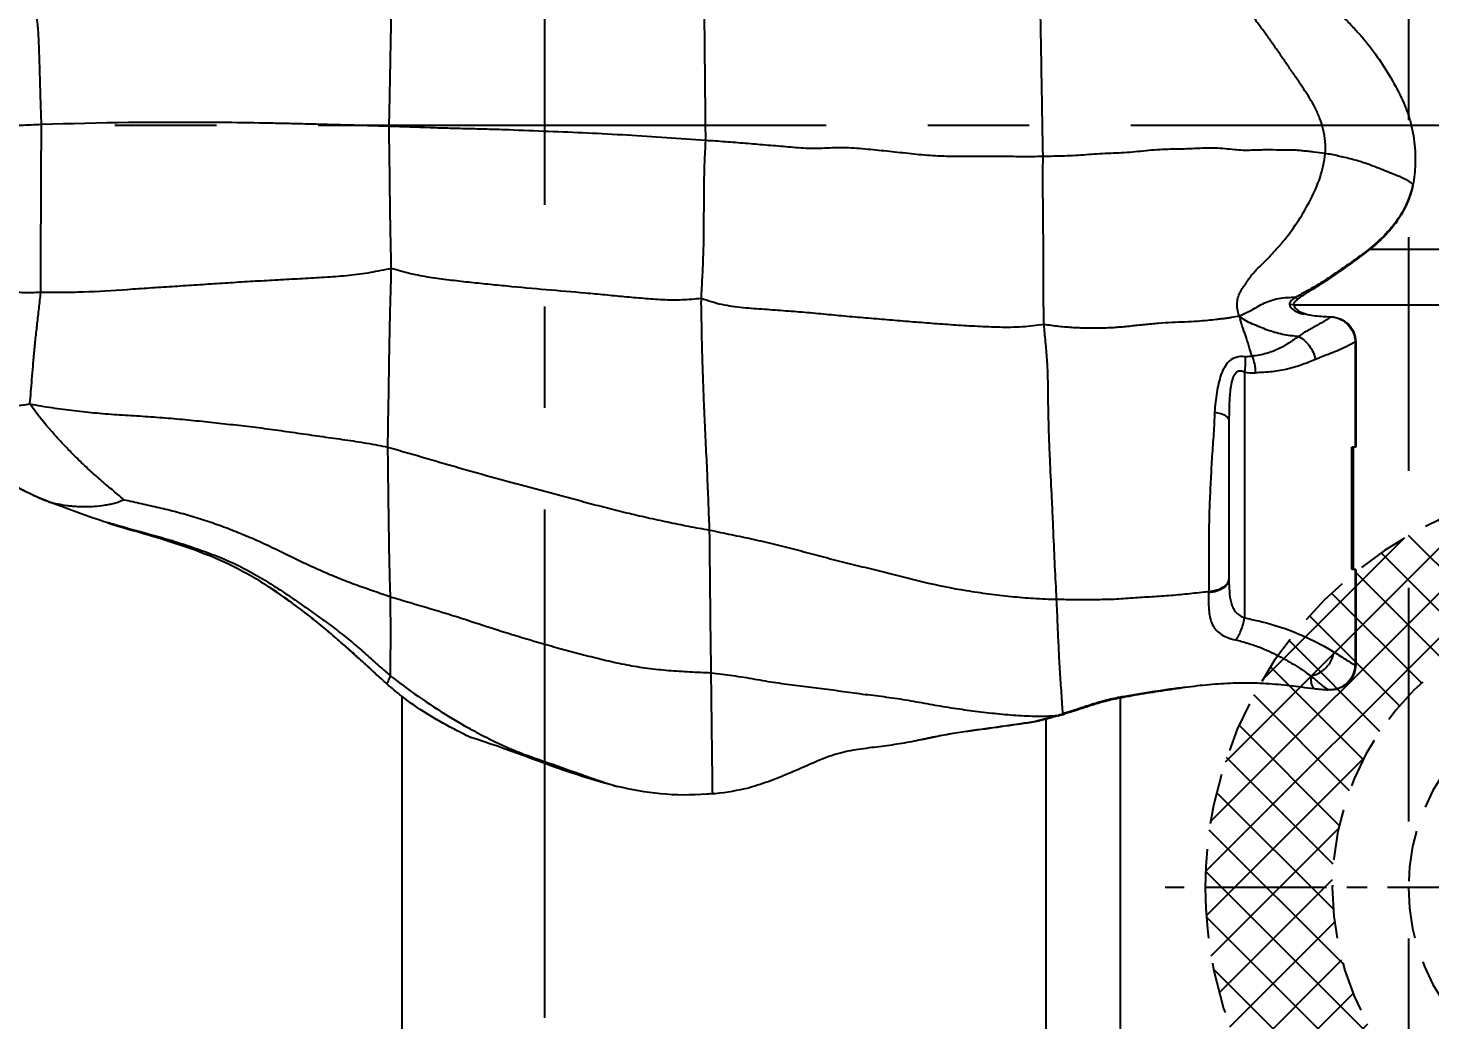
# Model space of a CAD drawing. Header units: millimetres. Extents: x 23075 to 24509, y -21593 to -20579.
# Drawn here: x 24275.9 to 24303.5, y -20974.49 to -20954.97 of the extents above; entities that cross this region are included whole.
import ezdxf

# ---------------------------------------------------------------- set-up
doc = ezdxf.new("R2010")
doc.units = ezdxf.units.MM
doc.header["$LTSCALE"] = 8
for name, pattern in [('CENTER', [2, 1.25, -0.25, 0.25, -0.25]), ('CENTER2', [1.125, 0.75, -0.125, 0.125, -0.125]), ('HIDDEN', [0.375, 0.25, -0.125]), ('HIDDEN2', [0.1875, 0.125, -0.0625])]:
    doc.linetypes.add(name, pattern=pattern)
doc.layers.get('DEFPOINTS').update_dxf_attribs({"color": 6})
for name, color, linetype in [('Cav-cor', 30, 'Continuous'), ('CL', 1, 'Continuous'), ('WT', 4, 'Continuous')]:
    doc.layers.add(name, color=color, linetype=linetype)
doc.layers.add('dim', color=3, linetype='Continuous', lineweight=15)
doc.styles.get("Standard").update_dxf_attribs({"font": 'txt.shx', "width": 0.8, "bigfont": 'chineset.shx'})
doc.dimstyles.new('ISO-25', dxfattribs={"dimtxt": 5, "dimasz": 4, "dimexe": 0.3, "dimexo": 0.3, "dimtad": 0, "dimzin": 1, "dimdsep": 46, "dimtxsty": 'Standard', "dimcen": 0, "dimclrd": 3, "dimclre": 3, "dimclrt": 3, "dimazin": 0, "dimtfac": 1, "dimtofl": 0, "dimtmove": 0, "dimatfit": 0, "dimfxl": 0, "dimarcsym": 0})

# ---------------------------------------------------------------- blocks, each defined once
blk = doc.blocks.new('*D27606')
at = {"layer": 'DEFPOINTS', "color": 0}
for p in [(24332.076, -20963.885), (24132.076, -20982.885), (24132.076, -21079.036)]:
    blk.add_point(p, dxfattribs=at)
at = {"layer": 'dim', "color": 3, "lineweight": -2}
for p, q in [((24332.076, -20964.185), (24332.076, -21079.336)), ((24132.076, -20983.185), (24132.076, -21079.336)), ((24136.076, -21079.036), (24222.784, -21079.036)), ((24328.076, -21079.036), (24241.368, -21079.036))]:
    blk.add_line(p, q, dxfattribs=at)
at = {"layer": 'dim', "color": 3}
for points in [[(24136.076, -21078.37), (24136.076, -21079.703), (24132.076, -21079.036)], [(24328.076, -21079.703), (24328.076, -21078.37), (24332.076, -21079.036)]]:
    blk.add_solid(points, dxfattribs=at)
at = {"layer": 'dim', "color": 3, "insert": (24232.076, -21079.036), "char_height": 5, "attachment_point": 5}
blk.add_mtext('200.00', dxfattribs=at)
blk = doc.blocks.new('20150513.114820')
at = {"layer": 'WT', "linetype": 'Continuous'}
h = blk.add_hatch(dxfattribs=at)
h.set_pattern_fill('ANSI37', color=125, scale=5, angle=270, style=0)
h.set_pattern_definition([(315, (23425.0146, -23957.4168), (0.441941738, 0.441941738), []), (45, (23425.0146, -23957.4168), (-0.441941738, 0.441941738), [])])
h.paths.add_polyline_path([(8, 0), (5.5, 0, 1), (-5.5, 0), (-8, 0, -1)])
h.paths.add_polyline_path([(-8, 0), (-5.5, 0, 0.414214), (0, -5.5, 0.414214), (5.5, 0), (8, 0, -0.414214), (0, -8, -0.414214)])
at = {"layer": 'WT', "color": 125, "linetype": 'CENTER2', "ltscale": 0.4}
for p, q in [((0, 8.788), (0, -8.788)), ((8.788, 0), (-8.788, 0))]:
    blk.add_line(p, q, dxfattribs=at)
at = {"layer": 'WT', "color": 125, "linetype": 'HIDDEN2'}
for radius in [8, 5.5, 4]:
    blk.add_circle((0, 0), radius, dxfattribs=at)

msp = doc.modelspace()

# ---------------------------------------------------------------- linework, layer by layer
at = {"layer": 'Cav-cor', "color": 241}
for p, q in [((24309.971, -20959.327), (24302.311, -20959.327)), ((24300.735, -20960.41), (24300.814, -20960.405)), ((24310.928, -20960.423), (24300.818, -20960.423)), ((24301.549, -20960.655), (24301.549, -20960.652)), ((24302.027, -20961.149), (24302.027, -20963.217)), ((24302.038, -20961.149), (24302.038, -20963.217)), ((24299.848, -20961.741), (24299.848, -20966.58)), ((24299.543, -20962.696), (24299.543, -20965.828)), ((24302.038, -20963.217), (24301.963, -20963.217)), ((24301.963, -20965.629), (24301.963, -20963.217)), ((24301.994, -20965.629), (24301.994, -20963.217)), ((24276.326, -20964.301), (24276.326, -20964.301)), ((24302.038, -20965.629), (24301.963, -20965.629)), ((24302.027, -20965.629), (24302.027, -20967.501)), ((24302.038, -20965.629), (24302.038, -20967.5)), ((24283.262, -20968.122), (24283.262, -20980.046)), ((24301.214, -20967.97), (24301.214, -20967.972)), ((24301.499, -20967.994), (24301.499, -20967.997)), ((24297.405, -20979.737), (24297.405, -20968.154)), ((24295.967, -20968.565), (24295.938, -20968.573)), ((24295.938, -20968.573), (24295.938, -20978.812))]:
    msp.add_line(p, q, dxfattribs=at)
for centre, radius, start, end in [((24300.025, -20960.667), 1.088, 260.619, 271.9435), ((24299.418, -20965.812), 0.125, 353.4879, 359.9816), ((24303.288, -20966.276), 4.151, 177.0012, 177.2735), ((24290.173, -20958.703), 11.496, 233.7375, 240.8543), ((24298.219, -20972.445), 4.382, 100.0158, 100.7376), ((24302.083, -20959.653), 8.363, 264.0324, 265.9941), ((24298.393, -20973.305), 5.245, 100.5542, 100.8525), ((24298.41, -20973.4), 5.341, 100.2599, 100.5526), ((24295.967, -20968.358), 0.207, 261.7393, 270.0539), ((24311.173, -21021.404), 54.983, 105.8178, 106.0549), ((24289.294, -20944.959), 24.52, 286.2504, 286.5449), ((24287.138, -20936.415), 33.339, 285.746, 285.9644), ((24289.897, -20959.214), 10.916, 240.8123, 241.4697), ((24289.342, -20962.262), 7.852, 255.8815, 256.413), ((24288.837, -20964.466), 5.599, 275.5659, 276.0913), ((24288.827, -20964.384), 5.681, 276.1046, 282.9547)]:
    msp.add_arc(centre, radius, start, end, dxfattribs=at)
for points, knots in [([(24283.012, -20956.906), (24283.014, -20956.793), (24283.019, -20956.566), (24283.026, -20956.226), (24283.032, -20955.886), (24283.041, -20955.434), (24283.052, -20954.871), (24283.059, -20954.422), (24283.064, -20954.198)], [0, 0, 0, 0, 0.125469, 0.251049, 0.376801, 0.502558, 0.75172, 1, 1, 1, 1]), ([(24289.242, -20957.185), (24289.243, -20957.119), (24289.242, -20956.99), (24289.238, -20956.797), (24289.237, -20956.607), (24289.235, -20956.355), (24289.232, -20956.04), (24289.228, -20955.661), (24289.224, -20955.277), (24289.22, -20954.761), (24289.216, -20954.373), (24289.213, -20954.114)], [0, 0, 0, 0, 0.063907, 0.126537, 0.188401, 0.249965, 0.372814, 0.495823, 0.620388, 0.747216, 1, 1, 1, 1]), ([(24295.883, -20957.5), (24295.883, -20957.426), (24295.88, -20957.28), (24295.874, -20956.991), (24295.868, -20956.639), (24295.861, -20956.229), (24295.854, -20955.834), (24295.849, -20955.51), (24295.844, -20955.247), (24295.84, -20955.04), (24295.838, -20954.862), (24295.833, -20954.715), (24295.829, -20954.604), (24295.83, -20954.492), (24295.844, -20954.346), (24295.867, -20954.238), (24295.884, -20954.167)], [0, 0, 0, 0, 0.066139, 0.1317, 0.259832, 0.382493, 0.499937, 0.614926, 0.674097, 0.735814, 0.801029, 0.834423, 0.86794, 0.901348, 0.934574, 1, 1, 1, 1]), ([(24301.439, -20957.439), (24301.447, -20957.36), (24301.445, -20957.201), (24301.406, -20956.969), (24301.337, -20956.747), (24301.211, -20956.472), (24301.051, -20956.219), (24300.884, -20955.975), (24300.759, -20955.794), (24300.636, -20955.611), (24300.531, -20955.461), (24300.446, -20955.341), (24300.364, -20955.221), (24300.282, -20955.1), (24300.191, -20954.984), (24300.124, -20954.898), (24300.062, -20954.808), (24300.008, -20954.713), (24299.96, -20954.611), (24299.912, -20954.505), (24299.87, -20954.396), (24299.852, -20954.321), (24299.849, -20954.285)], [0, 0, 0, 0, 0.066046, 0.131755, 0.196215, 0.259528, 0.383671, 0.445068, 0.506318, 0.567515, 0.628817, 0.659374, 0.689726, 0.750471, 0.781324, 0.812111, 0.842279, 0.872153, 0.90309, 0.93615, 0.969524, 1, 1, 1, 1]), ([(24301.335, -20954.15), (24301.337, -20954.192), (24301.352, -20954.275), (24301.41, -20954.386), (24301.492, -20954.481), (24301.585, -20954.566), (24301.679, -20954.648), (24301.802, -20954.761), (24301.948, -20954.91), (24302.118, -20955.093), (24302.332, -20955.347), (24302.573, -20955.684), (24302.825, -20956.11), (24303.006, -20956.48), (24303.112, -20956.79), (24303.185, -20957.106), (24303.207, -20957.348), (24303.21, -20957.509)], [0, 0, 0, 0, 0.031406, 0.062887, 0.094496, 0.126151, 0.157821, 0.189465, 0.25269, 0.315833, 0.378878, 0.504602, 0.629845, 0.75442, 0.816347, 0.877976, 1, 1, 1, 1]), ([(24276.167, -20956.871), (24276.166, -20956.818), (24276.162, -20956.715), (24276.155, -20956.507), (24276.147, -20956.248), (24276.139, -20955.938), (24276.129, -20955.628), (24276.119, -20955.32), (24276.107, -20955.014), (24276.081, -20954.762), (24276.033, -20954.567), (24276.002, -20954.473), (24275.985, -20954.426)], [0, 0, 0, 0, 0.063653, 0.12657, 0.253122, 0.379602, 0.505824, 0.631179, 0.755635, 0.878709, 0.939542, 1, 1, 1, 1]), ([(24276.167, -20956.871), (24276.03, -20956.875), (24275.76, -20956.887), (24275.36, -20956.904), (24275.033, -20956.919), (24274.778, -20956.933), (24274.592, -20956.945), (24274.408, -20956.957), (24274.159, -20956.969), (24273.902, -20956.974), (24273.636, -20957), (24273.426, -20957.026), (24273.212, -20957.048), (24273.068, -20957.056), (24272.997, -20957.06)], [0, 0, 0, 0, 0.128972, 0.255469, 0.37829, 0.438255, 0.496724, 0.554223, 0.611906, 0.73231, 0.797011, 0.864242, 0.932232, 1, 1, 1, 1]), ([(24276.152, -20960.176), (24276.152, -20959.914), (24276.155, -20959.379), (24276.158, -20958.704), (24276.16, -20958.151), (24276.162, -20957.727), (24276.164, -20957.372), (24276.166, -20957.086), (24276.167, -20956.942), (24276.167, -20956.871)], [0, 0, 0, 0, 0.237852, 0.485433, 0.612294, 0.740413, 0.86977, 0.935074, 1, 1, 1, 1]), ([(24283.012, -20956.906), (24282.871, -20956.901), (24282.587, -20956.892), (24282.161, -20956.88), (24281.735, -20956.869), (24281.308, -20956.857), (24280.881, -20956.848), (24280.309, -20956.836), (24278.737, -20956.816), (24277.308, -20956.833), (24276.167, -20956.871)], [0, 0, 0, 0, 0.062086, 0.124372, 0.186733, 0.249015, 0.311325, 0.373883, 0.499642, 1, 1, 1, 1]), ([(24283.053, -20959.701), (24283.053, -20959.588), (24283.047, -20959.362), (24283.04, -20959.079), (24283.037, -20958.853), (24283.033, -20958.683), (24283.03, -20958.511), (24283.028, -20958.279), (24283.023, -20957.984), (24283.021, -20957.627), (24283.015, -20957.267), (24283.011, -20957.026), (24283.012, -20956.906)], [0, 0, 0, 0, 0.121478, 0.242503, 0.303231, 0.364052, 0.425363, 0.487475, 0.613316, 0.741667, 0.870821, 1, 1, 1, 1]), ([(24289.242, -20957.185), (24288.726, -20957.151), (24287.951, -20957.092), (24286.918, -20957.037), (24286.144, -20957.007), (24285.501, -20956.98), (24284.987, -20956.963), (24284.601, -20956.954), (24284.212, -20956.945), (24283.682, -20956.929), (24283.282, -20956.915), (24283.012, -20956.906)], [0, 0, 0, 0, 0.24863, 0.373833, 0.497558, 0.621512, 0.683285, 0.744955, 0.807126, 0.870402, 1, 1, 1, 1]), ([(24289.157, -20960.292), (24289.159, -20960.223), (24289.167, -20960.086), (24289.179, -20959.884), (24289.187, -20959.684), (24289.196, -20959.489), (24289.202, -20959.298), (24289.206, -20959.051), (24289.208, -20958.749), (24289.21, -20958.384), (24289.213, -20958.005), (24289.22, -20957.674), (24289.233, -20957.397), (24289.24, -20957.256), (24289.242, -20957.185)], [0, 0, 0, 0, 0.066491, 0.131868, 0.19589, 0.259061, 0.320579, 0.380733, 0.497197, 0.612082, 0.732594, 0.863433, 0.931657, 1, 1, 1, 1]), ([(24295.883, -20957.5), (24295.742, -20957.502), (24295.46, -20957.503), (24295.109, -20957.499), (24294.829, -20957.496), (24294.548, -20957.497), (24294.266, -20957.5), (24293.982, -20957.496), (24293.768, -20957.488), (24293.553, -20957.473), (24293.268, -20957.445), (24292.912, -20957.404), (24292.556, -20957.37), (24292.272, -20957.343), (24292.058, -20957.327), (24291.845, -20957.324), (24291.634, -20957.333), (24291.426, -20957.342), (24291.221, -20957.339), (24291.019, -20957.326), (24290.753, -20957.302), (24290.42, -20957.275), (24290.024, -20957.241), (24289.631, -20957.209), (24289.371, -20957.191), (24289.242, -20957.185)], [0, 0, 0, 0, 0.063684, 0.126928, 0.158419, 0.189968, 0.253518, 0.285599, 0.317824, 0.350116, 0.382433, 0.447041, 0.511539, 0.543769, 0.575912, 0.607934, 0.639788, 0.671203, 0.701919, 0.732128, 0.762184, 0.822488, 0.882501, 0.941614, 1, 1, 1, 1]), ([(24301.439, -20957.439), (24301.365, -20957.428), (24301.253, -20957.415), (24301.107, -20957.399), (24300.999, -20957.387), (24300.89, -20957.377), (24300.738, -20957.371), (24300.536, -20957.373), (24300.322, -20957.367), (24300.137, -20957.371), (24299.984, -20957.377), (24299.82, -20957.379), (24299.646, -20957.366), (24299.463, -20957.346), (24299.203, -20957.325), (24298.934, -20957.341), (24298.659, -20957.353), (24298.447, -20957.355), (24298.233, -20957.36), (24298.018, -20957.375), (24297.804, -20957.398), (24297.59, -20957.418), (24297.374, -20957.43), (24297.16, -20957.438), (24296.945, -20957.449), (24296.732, -20957.466), (24296.519, -20957.482), (24296.307, -20957.49), (24296.095, -20957.494), (24295.954, -20957.497), (24295.883, -20957.5)], [0, 0, 0, 0, 0.040512, 0.060235, 0.079602, 0.099039, 0.119011, 0.161471, 0.208219, 0.233922, 0.2615, 0.290916, 0.322216, 0.355316, 0.389861, 0.462568, 0.500273, 0.538485, 0.576986, 0.615607, 0.654308, 0.693025, 0.731719, 0.770375, 0.808945, 0.8474, 0.8857, 0.923826, 0.961882, 1, 1, 1, 1]), ([(24295.904, -20960.804), (24295.9, -20960.732), (24295.897, -20960.592), (24295.894, -20960.386), (24295.892, -20960.189), (24295.893, -20959.936), (24295.894, -20959.625), (24295.892, -20959.243), (24295.887, -20958.911), (24295.884, -20958.628), (24295.883, -20958.327), (24295.878, -20958.026), (24295.881, -20957.725), (24295.883, -20957.575), (24295.883, -20957.5)], [0, 0, 0, 0, 0.065189, 0.127348, 0.186801, 0.244185, 0.356893, 0.469134, 0.590868, 0.658172, 0.726561, 0.863625, 0.931641, 1, 1, 1, 1]), ([(24299.75, -20960.643), (24299.732, -20960.611), (24299.71, -20960.532), (24299.7, -20960.408), (24299.714, -20960.282), (24299.759, -20960.17), (24299.82, -20960.073), (24299.885, -20959.978), (24299.952, -20959.882), (24300.046, -20959.762), (24300.154, -20959.656), (24300.261, -20959.551), (24300.365, -20959.443), (24300.493, -20959.303), (24300.694, -20959.072), (24300.921, -20958.758), (24301.154, -20958.35), (24301.353, -20957.916), (24301.422, -20957.6), (24301.439, -20957.439)], [0, 0, 0, 0, 0.029528, 0.064779, 0.09909, 0.13, 0.160151, 0.191009, 0.222372, 0.253387, 0.313288, 0.343148, 0.37335, 0.434076, 0.494834, 0.618321, 0.743649, 0.870788, 1, 1, 1, 1]), ([(24303.162, -20958.049), (24303.149, -20958.033), (24303.112, -20958.002), (24303.045, -20957.961), (24302.963, -20957.92), (24302.841, -20957.867), (24302.672, -20957.803), (24302.456, -20957.717), (24302.262, -20957.642), (24302.094, -20957.587), (24301.961, -20957.551), (24301.828, -20957.519), (24301.654, -20957.478), (24301.525, -20957.452), (24301.439, -20957.439)], [0, 0, 0, 0, 0.03357, 0.077612, 0.12831, 0.181661, 0.295594, 0.422285, 0.56055, 0.633911, 0.709601, 0.785155, 0.857886, 1, 1, 1, 1]), ([(24303.21, -20957.509), (24303.21, -20957.555), (24303.209, -20957.739), (24303.191, -20957.924), (24303.163, -20958.059)], [0, 0, 0, 0, 0.251859, 1, 1, 1, 1]), ([(24303.162, -20958.049), (24303.13, -20958.202), (24303.026, -20958.503), (24302.761, -20958.899), (24302.418, -20959.234), (24302.163, -20959.429), (24302.032, -20959.522)], [0, 0, 0, 0, 0.247266, 0.494647, 0.745466, 1, 1, 1, 1]), ([(24303.163, -20958.059), (24303.15, -20958.123), (24303.118, -20958.249), (24303.049, -20958.431), (24302.96, -20958.604), (24302.856, -20958.769), (24302.737, -20958.924), (24302.56, -20959.117), (24302.411, -20959.247), (24302.308, -20959.329)], [0, 0, 0, 0, 0.124624, 0.248872, 0.373116, 0.497458, 0.622225, 0.747594, 1, 1, 1, 1]), ([(24302.032, -20959.522), (24301.938, -20959.588), (24301.748, -20959.719), (24301.461, -20959.916), (24301.214, -20960.071), (24301.009, -20960.181), (24300.908, -20960.238), (24300.86, -20960.269)], [0, 0, 0, 0, 0.247377, 0.498151, 0.750591, 0.876069, 1, 1, 1, 1]), ([(24302.032, -20959.54), (24301.986, -20959.574), (24301.893, -20959.64), (24301.706, -20959.773), (24301.516, -20959.904), (24301.322, -20960.031), (24301.174, -20960.122), (24301.024, -20960.212), (24300.928, -20960.278), (24300.883, -20960.316)], [0, 0, 0, 0, 0.123121, 0.247031, 0.496664, 0.622164, 0.747967, 0.873958, 1, 1, 1, 1]), ([(24302.311, -20959.327), (24302.288, -20959.345), (24302.196, -20959.418), (24302.103, -20959.488), (24302.032, -20959.54)], [0, 0, 0, 0, 0.247612, 1, 1, 1, 1]), ([(24302.032, -20959.522), (24302.032, -20959.524), (24302.032, -20959.53), (24302.032, -20959.536), (24302.032, -20959.54)], [0, 0, 0, 0, 0.266411, 1, 1, 1, 1]), ([(24283.053, -20959.701), (24282.917, -20959.731), (24282.641, -20959.787), (24282.221, -20959.844), (24281.794, -20959.878), (24281.363, -20959.9), (24280.929, -20959.924), (24280.492, -20959.948), (24280.054, -20959.974), (24279.615, -20960.002), (24279.175, -20960.032), (24278.735, -20960.061), (24278.295, -20960.089), (24277.714, -20960.129), (24277.138, -20960.167), (24276.569, -20960.177), (24276.29, -20960.175), (24276.152, -20960.176)], [0, 0, 0, 0, 0.060555, 0.121773, 0.183688, 0.246071, 0.30888, 0.372018, 0.435416, 0.499027, 0.562764, 0.626453, 0.690048, 0.753551, 0.879065, 0.940153, 1, 1, 1, 1]), ([(24282.987, -20963.219), (24282.987, -20963.147), (24282.988, -20963.003), (24282.991, -20962.787), (24282.995, -20962.57), (24283.001, -20962.352), (24283.003, -20962.134), (24283.006, -20961.916), (24283.01, -20961.698), (24283.014, -20961.406), (24283.021, -20961.039), (24283.03, -20960.596), (24283.042, -20960.149), (24283.053, -20959.851), (24283.053, -20959.701)], [0, 0, 0, 0, 0.061624, 0.122737, 0.184476, 0.246625, 0.308357, 0.370218, 0.432319, 0.494488, 0.619377, 0.745301, 0.872443, 1, 1, 1, 1]), ([(24289.157, -20960.292), (24289.031, -20960.307), (24288.84, -20960.322), (24288.586, -20960.326), (24288.397, -20960.32), (24288.208, -20960.308), (24287.955, -20960.288), (24287.639, -20960.261), (24287.258, -20960.223), (24286.746, -20960.175), (24286.103, -20960.122), (24285.461, -20960.064), (24284.951, -20960.014), (24284.571, -20959.974), (24284.191, -20959.931), (24283.874, -20959.889), (24283.621, -20959.846), (24283.367, -20959.792), (24283.178, -20959.739), (24283.053, -20959.701)], [0, 0, 0, 0, 0.062082, 0.093131, 0.123924, 0.154644, 0.185454, 0.247381, 0.309539, 0.372182, 0.498584, 0.624405, 0.686716, 0.748754, 0.810735, 0.873215, 0.904692, 0.936315, 1, 1, 1, 1]), ([(24276.152, -20960.176), (24276.031, -20960.178), (24275.851, -20960.18), (24275.612, -20960.175), (24275.378, -20960.166), (24275.091, -20960.151), (24274.746, -20960.13), (24274.455, -20960.104), (24274.213, -20960.096), (24274.022, -20960.098), (24273.825, -20960.105), (24273.56, -20960.117), (24273.229, -20960.133), (24272.83, -20960.15), (24272.432, -20960.163), (24272.033, -20960.174), (24271.635, -20960.187), (24271.303, -20960.199), (24271.037, -20960.209), (24270.838, -20960.217), (24270.639, -20960.23), (24270.376, -20960.259), (24270.18, -20960.293), (24270.05, -20960.319)], [0, 0, 0, 0, 0.059166, 0.088352, 0.117237, 0.173907, 0.229671, 0.286788, 0.316949, 0.34847, 0.380818, 0.4134, 0.478586, 0.543839, 0.609064, 0.674271, 0.7395, 0.804717, 0.837337, 0.869955, 0.902537, 0.93508, 1, 1, 1, 1]), ([(24275.94, -20962.368), (24275.947, -20962.289), (24275.96, -20962.128), (24275.98, -20961.881), (24276, -20961.623), (24276.024, -20961.353), (24276.052, -20961.073), (24276.08, -20960.834), (24276.101, -20960.636), (24276.12, -20960.485), (24276.139, -20960.332), (24276.147, -20960.228), (24276.152, -20960.176)], [0, 0, 0, 0, 0.107807, 0.219675, 0.337556, 0.46078, 0.587876, 0.721405, 0.789367, 0.858473, 0.928728, 1, 1, 1, 1]), ([(24289.319, -20964.85), (24289.316, -20964.769), (24289.309, -20964.604), (24289.299, -20964.35), (24289.289, -20964.086), (24289.274, -20963.715), (24289.251, -20963.234), (24289.227, -20962.747), (24289.209, -20962.353), (24289.199, -20962.059), (24289.189, -20961.766), (24289.178, -20961.474), (24289.17, -20961.18), (24289.166, -20960.885), (24289.159, -20960.589), (24289.155, -20960.391), (24289.157, -20960.292)], [0, 0, 0, 0, 0.053067, 0.108945, 0.16692, 0.22705, 0.353142, 0.483272, 0.548147, 0.612527, 0.676629, 0.74075, 0.805063, 0.86962, 0.934829, 1, 1, 1, 1]), ([(24295.904, -20960.804), (24295.76, -20960.827), (24295.469, -20960.859), (24295.032, -20960.864), (24294.598, -20960.844), (24294.17, -20960.819), (24293.748, -20960.789), (24293.33, -20960.756), (24292.914, -20960.722), (24292.498, -20960.687), (24292.08, -20960.651), (24291.662, -20960.611), (24291.243, -20960.572), (24290.821, -20960.539), (24290.47, -20960.513), (24290.188, -20960.493), (24289.977, -20960.477), (24289.766, -20960.453), (24289.49, -20960.403), (24289.288, -20960.342), (24289.157, -20960.292)], [0, 0, 0, 0, 0.064425, 0.128925, 0.193137, 0.256327, 0.31867, 0.380185, 0.441466, 0.503079, 0.564877, 0.626633, 0.688712, 0.751161, 0.813319, 0.844542, 0.875902, 0.907146, 0.93811, 1, 1, 1, 1]), ([(24299.75, -20960.643), (24299.781, -20960.622), (24299.851, -20960.586), (24300.009, -20960.516), (24300.167, -20960.41), (24300.356, -20960.331), (24300.519, -20960.289), (24300.69, -20960.269), (24300.805, -20960.268), (24300.862, -20960.269)], [0, 0, 0, 0, 0.094494, 0.197251, 0.435488, 0.569256, 0.710578, 0.855799, 1, 1, 1, 1]), ([(24300.862, -20960.269), (24300.849, -20960.276), (24300.822, -20960.291), (24300.783, -20960.317), (24300.755, -20960.345), (24300.739, -20960.372), (24300.735, -20960.389), (24300.735, -20960.397)], [0, 0, 0, 0, 0.245085, 0.489966, 0.739197, 0.86769, 1, 1, 1, 1]), ([(24300.883, -20960.316), (24300.87, -20960.326), (24300.846, -20960.349), (24300.825, -20960.375), (24300.818, -20960.39)], [0, 0, 0, 0, 0.500747, 1, 1, 1, 1]), ([(24300.862, -20960.269), (24300.868, -20960.279), (24300.876, -20960.292), (24300.882, -20960.308), (24300.884, -20960.313), (24300.883, -20960.316)], [0, 0, 0, 0, 0.666311, 0.874379, 1, 1, 1, 1]), ([(24299.75, -20960.643), (24299.697, -20960.649), (24299.618, -20960.664), (24299.516, -20960.681), (24299.443, -20960.69), (24299.371, -20960.698), (24299.265, -20960.71), (24299.114, -20960.728), (24298.909, -20960.744), (24298.674, -20960.756), (24298.417, -20960.766), (24298.15, -20960.782), (24297.88, -20960.807), (24297.609, -20960.838), (24297.335, -20960.865), (24297.055, -20960.878), (24296.77, -20960.879), (24296.483, -20960.869), (24296.193, -20960.846), (24296.001, -20960.819), (24295.904, -20960.804)], [0, 0, 0, 0, 0.041524, 0.06186, 0.080487, 0.098811, 0.118334, 0.163215, 0.21668, 0.2784, 0.345987, 0.41611, 0.486378, 0.556852, 0.628013, 0.700452, 0.774543, 0.848963, 0.92372, 1, 1, 1, 1]), ([(24299.998, -20961.429), (24299.976, -20961.361), (24299.935, -20961.225), (24299.875, -20961.026), (24299.803, -20960.836), (24299.762, -20960.709), (24299.75, -20960.643)], [0, 0, 0, 0, 0.262512, 0.51469, 0.758482, 1, 1, 1, 1]), ([(24300.909, -20961.042), (24300.804, -20961.034), (24300.647, -20961.013), (24300.445, -20960.963), (24300.299, -20960.914), (24300.154, -20960.857), (24300.009, -20960.797), (24299.87, -20960.731), (24299.785, -20960.675), (24299.75, -20960.643)], [0, 0, 0, 0, 0.255622, 0.380396, 0.503291, 0.628089, 0.757343, 0.884572, 1, 1, 1, 1]), ([(24300.735, -20960.41), (24300.738, -20960.426), (24300.751, -20960.458), (24300.774, -20960.482), (24300.786, -20960.493)], [0, 0, 0, 0, 0.505494, 1, 1, 1, 1]), ([(24300.786, -20960.493), (24300.818, -20960.523), (24300.896, -20960.568), (24300.98, -20960.593), (24301.023, -20960.603)], [0, 0, 0, 0, 0.497073, 1, 1, 1, 1]), ([(24301.549, -20960.655), (24301.532, -20960.666), (24301.495, -20960.693), (24301.43, -20960.734), (24301.354, -20960.777), (24301.272, -20960.822), (24301.186, -20960.87), (24301.062, -20960.94), (24300.97, -20960.999), (24300.909, -20961.042)], [0, 0, 0, 0, 0.08066, 0.185439, 0.305532, 0.431291, 0.562564, 0.700523, 1, 1, 1, 1]), ([(24300.943, -20960.552), (24300.989, -20960.577), (24301.088, -20960.61), (24301.24, -20960.633), (24301.395, -20960.646), (24301.498, -20960.651), (24301.549, -20960.652)], [0, 0, 0, 0, 0.249614, 0.499668, 0.749832, 1, 1, 1, 1]), ([(24301.549, -20960.652), (24301.613, -20960.654), (24301.742, -20960.682), (24301.904, -20960.792), (24302.012, -20960.956), (24302.038, -20961.085), (24302.038, -20961.149)], [0, 0, 0, 0, 0.250063, 0.500049, 0.750014, 1, 1, 1, 1]), ([(24301.549, -20960.655), (24301.611, -20960.658), (24301.737, -20960.688), (24301.894, -20960.799), (24302, -20960.96), (24302.026, -20961.087), (24302.027, -20961.149)], [0, 0, 0, 0, 0.248882, 0.498848, 0.74946, 1, 1, 1, 1]), ([(24296.151, -20966.211), (24296.14, -20965.995), (24296.116, -20965.557), (24296.093, -20965.007), (24296.074, -20964.562), (24296.053, -20964.108), (24296.028, -20963.65), (24296.009, -20963.189), (24295.997, -20962.846), (24295.988, -20962.506), (24295.984, -20962.169), (24295.981, -20961.832), (24295.966, -20961.49), (24295.934, -20961.147), (24295.91, -20960.918), (24295.904, -20960.804)], [0, 0, 0, 0, 0.119877, 0.243054, 0.304827, 0.367077, 0.494632, 0.559044, 0.622638, 0.685198, 0.747172, 0.809294, 0.872366, 0.936763, 1, 1, 1, 1]), ([(24300.908, -20961.041), (24300.848, -20961.084), (24300.755, -20961.146), (24300.626, -20961.228), (24300.519, -20961.285), (24300.402, -20961.335), (24300.23, -20961.395), (24300.092, -20961.415), (24299.998, -20961.429)], [0, 0, 0, 0, 0.219289, 0.335434, 0.456388, 0.583377, 0.71619, 1, 1, 1, 1]), ([(24300.908, -20961.041), (24300.993, -20961.078), (24301.145, -20961.212), (24301.225, -20961.394), (24301.244, -20961.492)], [0, 0, 0, 0, 0.480781, 1, 1, 1, 1]), ([(24302.027, -20961.149), (24302.006, -20961.158), (24301.962, -20961.182), (24301.862, -20961.238), (24301.707, -20961.311), (24301.488, -20961.397), (24301.33, -20961.457), (24301.245, -20961.491)], [0, 0, 0, 0, 0.079746, 0.175728, 0.404523, 0.679487, 1, 1, 1, 1]), ([(24299.855, -20961.438), (24299.797, -20961.433), (24299.685, -20961.438), (24299.539, -20961.518), (24299.461, -20961.625), (24299.415, -20961.72), (24299.374, -20961.825), (24299.336, -20961.967), (24299.289, -20962.21), (24299.268, -20962.399), (24299.261, -20962.528)], [0, 0, 0, 0, 0.125425, 0.236274, 0.3471, 0.40497, 0.464653, 0.589784, 0.721851, 1, 1, 1, 1]), ([(24299.855, -20961.438), (24299.862, -20961.485), (24299.866, -20961.587), (24299.856, -20961.688), (24299.848, -20961.741)], [0, 0, 0, 0, 0.470865, 1, 1, 1, 1]), ([(24299.998, -20961.429), (24299.986, -20961.431), (24299.939, -20961.439), (24299.891, -20961.44), (24299.855, -20961.438)], [0, 0, 0, 0, 0.246039, 1, 1, 1, 1]), ([(24299.998, -20961.429), (24300.018, -20961.478), (24300.048, -20961.586), (24300.06, -20961.696), (24300.062, -20961.755)], [0, 0, 0, 0, 0.476096, 1, 1, 1, 1]), ([(24301.245, -20961.491), (24301.16, -20961.526), (24301.032, -20961.581), (24300.851, -20961.641), (24300.654, -20961.693), (24300.391, -20961.743), (24300.173, -20961.751), (24300.062, -20961.755)], [0, 0, 0, 0, 0.224661, 0.343761, 0.466939, 0.725556, 1, 1, 1, 1]), ([(24299.848, -20961.741), (24299.826, -20961.732), (24299.784, -20961.719), (24299.716, -20961.724), (24299.665, -20961.765), (24299.632, -20961.821), (24299.608, -20961.884), (24299.585, -20961.975), (24299.566, -20962.094), (24299.554, -20962.242), (24299.547, -20962.392), (24299.544, -20962.543), (24299.543, -20962.645), (24299.543, -20962.696)], [0, 0, 0, 0, 0.060798, 0.11566, 0.169019, 0.225395, 0.284537, 0.345655, 0.471929, 0.601732, 0.73354, 0.86645, 1, 1, 1, 1]), ([(24271.286, -20963.284), (24271.392, -20963.269), (24271.603, -20963.237), (24271.915, -20963.179), (24272.221, -20963.113), (24272.522, -20963.043), (24272.817, -20962.955), (24273.204, -20962.826), (24273.587, -20962.684), (24273.962, -20962.529), (24274.203, -20962.455), (24274.395, -20962.421), (24274.582, -20962.405), (24274.812, -20962.412), (24275.088, -20962.419), (24275.369, -20962.417), (24275.654, -20962.404), (24275.846, -20962.384), (24275.94, -20962.368)], [0, 0, 0, 0, 0.06751, 0.133722, 0.198996, 0.263563, 0.327825, 0.391867, 0.519618, 0.583813, 0.646443, 0.676712, 0.706143, 0.763574, 0.820839, 0.879694, 0.939708, 1, 1, 1, 1]), ([(24277.789, -20964.252), (24277.711, -20964.186), (24277.553, -20964.052), (24277.352, -20963.885), (24277.193, -20963.744), (24277.074, -20963.635), (24276.955, -20963.524), (24276.838, -20963.409), (24276.721, -20963.291), (24276.565, -20963.129), (24276.291, -20962.832), (24276.074, -20962.56), (24275.94, -20962.368)], [0, 0, 0, 0, 0.115261, 0.234852, 0.295618, 0.356546, 0.417915, 0.480001, 0.542593, 0.605915, 0.735103, 1, 1, 1, 1]), ([(24275.94, -20962.368), (24276.084, -20962.394), (24276.374, -20962.444), (24276.813, -20962.502), (24277.257, -20962.547), (24277.704, -20962.582), (24278.153, -20962.607), (24278.602, -20962.639), (24279.049, -20962.68), (24279.495, -20962.726), (24279.94, -20962.775), (24280.384, -20962.826), (24280.825, -20962.884), (24281.265, -20962.948), (24281.703, -20963.012), (24282.139, -20963.071), (24282.567, -20963.137), (24282.848, -20963.191), (24282.987, -20963.219)], [0, 0, 0, 0, 0.06181, 0.124156, 0.186996, 0.250212, 0.313696, 0.377112, 0.44028, 0.503319, 0.566469, 0.629406, 0.692005, 0.754465, 0.816962, 0.879101, 0.940259, 1, 1, 1, 1]), ([(24299.261, -20962.528), (24299.253, -20962.67), (24299.247, -20962.885), (24299.224, -20963.174), (24299.202, -20963.471), (24299.184, -20963.846), (24299.161, -20964.298), (24299.147, -20964.751), (24299.145, -20965.2), (24299.148, -20965.636), (24299.151, -20965.921), (24299.143, -20966.058)], [0, 0, 0, 0, 0.12072, 0.183079, 0.246213, 0.373635, 0.501745, 0.63002, 0.758031, 0.883098, 1, 1, 1, 1]), ([(24299.261, -20962.528), (24299.3, -20962.535), (24299.371, -20962.552), (24299.451, -20962.585), (24299.499, -20962.617), (24299.53, -20962.648), (24299.543, -20962.677), (24299.543, -20962.696)], [0, 0, 0, 0, 0.343878, 0.627246, 0.742834, 0.84154, 1, 1, 1, 1]), ([(24271.286, -20963.284), (24271.386, -20963.3), (24271.592, -20963.329), (24271.907, -20963.356), (24272.232, -20963.376), (24272.562, -20963.394), (24272.892, -20963.409), (24273.224, -20963.411), (24273.555, -20963.41), (24273.886, -20963.413), (24274.162, -20963.414), (24274.381, -20963.437), (24274.543, -20963.47), (24274.7, -20963.516), (24274.904, -20963.597), (24275.145, -20963.721), (24275.435, -20963.87), (24275.724, -20964.021), (24276.019, -20964.171), (24276.223, -20964.259), (24276.328, -20964.299)], [0, 0, 0, 0, 0.058108, 0.118911, 0.181557, 0.244656, 0.307884, 0.371102, 0.434305, 0.497561, 0.560805, 0.592288, 0.623733, 0.655104, 0.686353, 0.748676, 0.81071, 0.872906, 0.93586, 1, 1, 1, 1]), ([(24283.036, -20966.162), (24283.034, -20966.06), (24283.027, -20965.854), (24283.019, -20965.537), (24283.012, -20965.206), (24283.006, -20964.721), (24282.996, -20964.056), (24282.988, -20963.508), (24282.987, -20963.219)], [0, 0, 0, 0, 0.103988, 0.210665, 0.322826, 0.441471, 0.70539, 1, 1, 1, 1]), ([(24282.987, -20963.219), (24283.245, -20963.29), (24283.63, -20963.403), (24284.143, -20963.554), (24284.661, -20963.701), (24285.312, -20963.883), (24285.968, -20964.054), (24286.492, -20964.198), (24286.887, -20964.305), (24287.283, -20964.409), (24287.683, -20964.51), (24288.088, -20964.602), (24288.495, -20964.691), (24288.905, -20964.775), (24289.18, -20964.826), (24289.319, -20964.85)], [0, 0, 0, 0, 0.122675, 0.183991, 0.245449, 0.369325, 0.494065, 0.556347, 0.618744, 0.681395, 0.744435, 0.807943, 0.871575, 0.935537, 1, 1, 1, 1]), ([(24276.328, -20964.299), (24276.381, -20964.312), (24276.494, -20964.337), (24276.636, -20964.362), (24276.755, -20964.376), (24276.845, -20964.383), (24276.936, -20964.387), (24277.058, -20964.391), (24277.214, -20964.383), (24277.373, -20964.367), (24277.503, -20964.343), (24277.601, -20964.321), (24277.697, -20964.291), (24277.758, -20964.265), (24277.789, -20964.252)], [0, 0, 0, 0, 0.111813, 0.231711, 0.292494, 0.353368, 0.414238, 0.475216, 0.600037, 0.730005, 0.797551, 0.865224, 0.932541, 1, 1, 1, 1]), ([(24277.789, -20964.252), (24277.904, -20964.277), (24278.136, -20964.33), (24278.482, -20964.407), (24278.828, -20964.489), (24279.169, -20964.585), (24279.504, -20964.693), (24279.834, -20964.814), (24280.158, -20964.944), (24280.583, -20965.125), (24280.994, -20965.331), (24281.41, -20965.53), (24281.727, -20965.671), (24282.046, -20965.808), (24282.373, -20965.932), (24282.704, -20966.046), (24282.926, -20966.123), (24283.036, -20966.162)], [0, 0, 0, 0, 0.063512, 0.12696, 0.190374, 0.253645, 0.316627, 0.379248, 0.441527, 0.503468, 0.626617, 0.688261, 0.750149, 0.812194, 0.87454, 0.937186, 1, 1, 1, 1]), ([(24277.474, -20964.708), (24277.281, -20964.647), (24276.897, -20964.514), (24276.516, -20964.373), (24276.326, -20964.301)], [0, 0, 0, 0, 0.499992, 1, 1, 1, 1]), ([(24277.474, -20964.708), (24277.281, -20964.647), (24276.897, -20964.514), (24276.516, -20964.373), (24276.326, -20964.301)], [0, 0, 0, 0, 0.499979, 1, 1, 1, 1]), ([(24277.474, -20964.708), (24277.74, -20964.793), (24278.277, -20964.942), (24279.075, -20965.19), (24279.854, -20965.496), (24280.34, -20965.772), (24280.574, -20965.923)], [0, 0, 0, 0, 0.250007, 0.500017, 0.750023, 1, 1, 1, 1]), ([(24277.477, -20964.7), (24277.745, -20964.782), (24278.15, -20964.889), (24278.687, -20965.041), (24279.087, -20965.168), (24279.482, -20965.307), (24279.871, -20965.461), (24280.246, -20965.65), (24280.486, -20965.792), (24280.606, -20965.865)], [0, 0, 0, 0, 0.250128, 0.375172, 0.500038, 0.624957, 0.749915, 0.874772, 1, 1, 1, 1]), ([(24289.351, -20967.659), (24289.348, -20967.453), (24289.343, -20967.032), (24289.336, -20966.487), (24289.332, -20966.022), (24289.328, -20965.642), (24289.323, -20965.32), (24289.322, -20965.056), (24289.321, -20964.92), (24289.319, -20964.85)], [0, 0, 0, 0, 0.220347, 0.449711, 0.581357, 0.717925, 0.854668, 0.925511, 1, 1, 1, 1]), ([(24289.319, -20964.85), (24289.461, -20964.881), (24289.745, -20964.938), (24290.171, -20965.027), (24290.595, -20965.126), (24291.015, -20965.234), (24291.434, -20965.343), (24291.781, -20965.437), (24292.06, -20965.509), (24292.34, -20965.576), (24292.689, -20965.654), (24293.102, -20965.766), (24293.66, -20965.908), (24294.23, -20966.023), (24294.811, -20966.106), (24295.254, -20966.158), (24295.701, -20966.196), (24296.001, -20966.209), (24296.151, -20966.211)], [0, 0, 0, 0, 0.062377, 0.124656, 0.187068, 0.249437, 0.31113, 0.372979, 0.403997, 0.43494, 0.496484, 0.557689, 0.619095, 0.743833, 0.807263, 0.871172, 0.935541, 1, 1, 1, 1]), ([(24282.752, -20967.683), (24282.666, -20967.604), (24282.494, -20967.445), (24282.235, -20967.21), (24281.97, -20966.98), (24281.704, -20966.752), (24281.432, -20966.531), (24281.151, -20966.322), (24280.865, -20966.119), (24280.672, -20965.987), (24280.574, -20965.923)], [0, 0, 0, 0, 0.124999, 0.249989, 0.374986, 0.500007, 0.624991, 0.749985, 0.875009, 1, 1, 1, 1]), ([(24282.752, -20967.683), (24282.58, -20967.525), (24282.235, -20967.209), (24281.706, -20966.749), (24281.155, -20966.315), (24280.77, -20966.051), (24280.574, -20965.923)], [0, 0, 0, 0, 0.249973, 0.500006, 0.749999, 1, 1, 1, 1]), ([(24280.606, -20965.865), (24280.705, -20965.926), (24280.903, -20966.052), (24281.194, -20966.249), (24281.481, -20966.453), (24281.768, -20966.658), (24282.051, -20966.868), (24282.325, -20967.092), (24282.592, -20967.326), (24282.767, -20967.486), (24282.856, -20967.564)], [0, 0, 0, 0, 0.124387, 0.248859, 0.37343, 0.498255, 0.623175, 0.748138, 0.873657, 1, 1, 1, 1]), ([(24299.142, -20966.078), (24299.196, -20966.073), (24299.296, -20966.053), (24299.409, -20966.006), (24299.478, -20965.956), (24299.515, -20965.916), (24299.538, -20965.873), (24299.543, -20965.843), (24299.543, -20965.828)], [0, 0, 0, 0, 0.319128, 0.596472, 0.714983, 0.819875, 0.91339, 1, 1, 1, 1]), ([(24299.143, -20966.059), (24299.195, -20966.053), (24299.291, -20966.035), (24299.401, -20965.992), (24299.469, -20965.946), (24299.517, -20965.9), (24299.539, -20965.855), (24299.542, -20965.826)], [0, 0, 0, 0, 0.317273, 0.595105, 0.714738, 0.821005, 1, 1, 1, 1]), ([(24299.543, -20965.828), (24299.543, -20965.906), (24299.546, -20966.056), (24299.569, -20966.241), (24299.616, -20966.374), (24299.691, -20966.493), (24299.782, -20966.554), (24299.848, -20966.58)], [0, 0, 0, 0, 0.268669, 0.520294, 0.639254, 0.755492, 1, 1, 1, 1]), ([(24283.038, -20967.721), (24283.037, -20967.68), (24283.038, -20967.589), (24283.038, -20967.443), (24283.04, -20967.276), (24283.042, -20967.122), (24283.043, -20966.988), (24283.044, -20966.88), (24283.044, -20966.768), (24283.041, -20966.612), (24283.039, -20966.41), (24283.037, -20966.246), (24283.036, -20966.162)], [0, 0, 0, 0, 0.080487, 0.173889, 0.280814, 0.402616, 0.469058, 0.538537, 0.610478, 0.684526, 0.838849, 1, 1, 1, 1]), ([(24283.036, -20966.162), (24283.165, -20966.2), (24283.422, -20966.277), (24283.807, -20966.39), (24284.191, -20966.506), (24284.699, -20966.669), (24285.205, -20966.835), (24285.716, -20966.992), (24286.104, -20967.104), (24286.494, -20967.214), (24286.888, -20967.317), (24287.286, -20967.416), (24287.688, -20967.507), (24288.098, -20967.57), (24288.513, -20967.614), (24288.931, -20967.64), (24289.211, -20967.651), (24289.351, -20967.659)], [0, 0, 0, 0, 0.061813, 0.123513, 0.185066, 0.246377, 0.368982, 0.4306, 0.492423, 0.554738, 0.617226, 0.68009, 0.743494, 0.807142, 0.871132, 0.935521, 1, 1, 1, 1]), ([(24296.151, -20966.211), (24296.277, -20966.212), (24296.528, -20966.22), (24296.842, -20966.216), (24297.093, -20966.212), (24297.281, -20966.208), (24297.468, -20966.197), (24297.654, -20966.183), (24297.841, -20966.169), (24298.028, -20966.159), (24298.215, -20966.148), (24298.464, -20966.129), (24298.774, -20966.098), (24299.02, -20966.071), (24299.143, -20966.058)], [0, 0, 0, 0, 0.126005, 0.251595, 0.314305, 0.37686, 0.439316, 0.501736, 0.564108, 0.626484, 0.689006, 0.75169, 0.876293, 1, 1, 1, 1]), ([(24299.142, -20966.078), (24299.14, -20966.136), (24299.139, -20966.246), (24299.146, -20966.406), (24299.163, -20966.552), (24299.201, -20966.685), (24299.267, -20966.802), (24299.37, -20966.898), (24299.509, -20966.968), (24299.615, -20966.999), (24299.673, -20967.011)], [0, 0, 0, 0, 0.14275, 0.275447, 0.396722, 0.508538, 0.615997, 0.727502, 0.853852, 1, 1, 1, 1]), ([(24296.276, -20968.464), (24296.27, -20968.403), (24296.259, -20968.267), (24296.248, -20968.06), (24296.231, -20967.85), (24296.217, -20967.636), (24296.204, -20967.392), (24296.189, -20967.082), (24296.17, -20966.681), (24296.159, -20966.38), (24296.151, -20966.211)], [0, 0, 0, 0, 0.08191, 0.180558, 0.275518, 0.362974, 0.465146, 0.599632, 0.775572, 1, 1, 1, 1]), ([(24299.673, -20967.011), (24299.694, -20966.987), (24299.733, -20966.929), (24299.8, -20966.787), (24299.833, -20966.666), (24299.848, -20966.58)], [0, 0, 0, 0, 0.204116, 0.447699, 1, 1, 1, 1]), ([(24299.848, -20966.58), (24299.94, -20966.597), (24300.119, -20966.635), (24300.536, -20966.741), (24301.042, -20966.935), (24301.44, -20967.144), (24301.613, -20967.251)], [0, 0, 0, 0, 0.147772, 0.290045, 0.678904, 1, 1, 1, 1]), ([(24298.126, -20978.752), (24298.899, -20978.752), (24300.45, -20978.604), (24302.687, -20977.937), (24304.751, -20976.846), (24306.558, -20975.367), (24308.037, -20973.56), (24309.129, -20971.496), (24309.795, -20969.259), (24309.943, -20967.708), (24309.943, -20966.935)], [0, 0, 0, 0, 0.125007, 0.250008, 0.375005, 0.5, 0.624995, 0.749992, 0.874993, 1, 1, 1, 1]), ([(24298.126, -20979.737), (24298.963, -20979.735), (24300.641, -20979.571), (24303.061, -20978.844), (24305.293, -20977.659), (24307.249, -20976.058), (24308.85, -20974.102), (24310.035, -20971.869), (24310.762, -20969.45), (24310.926, -20967.772), (24310.928, -20966.935)], [0, 0, 0, 0, 0.125002, 0.250002, 0.375001, 0.5, 0.624999, 0.749998, 0.874998, 1, 1, 1, 1]), ([(24299.673, -20967.011), (24299.752, -20967.029), (24299.906, -20967.072), (24300.127, -20967.146), (24300.333, -20967.232), (24300.58, -20967.355), (24300.808, -20967.484), (24301.014, -20967.618), (24301.105, -20967.686), (24301.149, -20967.719)], [0, 0, 0, 0, 0.148444, 0.289995, 0.424809, 0.553656, 0.792206, 0.900562, 1, 1, 1, 1]), ([(24301.149, -20967.719), (24301.26, -20967.704), (24301.477, -20967.583), (24301.592, -20967.367), (24301.613, -20967.251)], [0, 0, 0, 0, 0.487892, 1, 1, 1, 1]), ([(24301.613, -20967.251), (24301.656, -20967.277), (24301.736, -20967.328), (24301.87, -20967.418), (24301.966, -20967.474), (24302.027, -20967.501)], [0, 0, 0, 0, 0.310733, 0.586901, 1, 1, 1, 1]), ([(24302.038, -20967.5), (24302.038, -20967.568), (24302.009, -20967.706), (24301.886, -20967.877), (24301.706, -20967.984), (24301.567, -20968.001), (24301.499, -20967.997)], [0, 0, 0, 0, 0.249979, 0.499934, 0.749935, 1, 1, 1, 1]), ([(24302.027, -20967.501), (24302.026, -20967.567), (24301.996, -20967.702), (24301.876, -20967.87), (24301.701, -20967.978), (24301.565, -20967.998), (24301.499, -20967.994)], [0, 0, 0, 0, 0.250692, 0.501417, 0.751342, 1, 1, 1, 1]), ([(24282.964, -20967.875), (24282.969, -20967.872), (24282.978, -20967.858), (24282.993, -20967.829), (24283.014, -20967.781), (24283.029, -20967.743), (24283.038, -20967.721)], [0, 0, 0, 0, 0.091344, 0.282884, 0.589079, 1, 1, 1, 1]), ([(24283.038, -20967.721), (24283.066, -20967.742), (24283.177, -20967.827), (24283.289, -20967.911), (24283.373, -20967.973)], [0, 0, 0, 0, 0.249239, 1, 1, 1, 1]), ([(24289.38, -20970.037), (24289.377, -20969.891), (24289.374, -20969.552), (24289.367, -20969.004), (24289.359, -20968.357), (24289.353, -20967.903), (24289.351, -20967.659)], [0, 0, 0, 0, 0.183663, 0.42734, 0.692186, 1, 1, 1, 1]), ([(24289.351, -20967.659), (24289.493, -20967.68), (24289.707, -20967.704), (24289.991, -20967.744), (24290.203, -20967.781), (24290.414, -20967.819), (24290.626, -20967.853), (24290.839, -20967.881), (24291.123, -20967.917), (24291.407, -20967.951), (24291.69, -20967.989), (24291.902, -20968.019), (24292.114, -20968.049), (24292.397, -20968.086), (24292.751, -20968.126), (24293.175, -20968.189), (24293.596, -20968.265), (24294.018, -20968.34), (24294.442, -20968.401), (24294.868, -20968.452), (24295.296, -20968.493), (24295.725, -20968.516), (24296.012, -20968.509), (24296.155, -20968.5)], [0, 0, 0, 0, 0.062797, 0.09414, 0.125437, 0.156711, 0.187981, 0.219263, 0.250553, 0.313085, 0.344284, 0.375428, 0.406559, 0.437727, 0.500163, 0.562514, 0.624848, 0.687231, 0.749672, 0.812182, 0.874765, 0.937327, 1, 1, 1, 1]), ([(24301.214, -20967.97), (24301.205, -20967.957), (24301.188, -20967.927), (24301.166, -20967.871), (24301.164, -20967.813), (24301.158, -20967.761), (24301.152, -20967.734), (24301.149, -20967.719)], [0, 0, 0, 0, 0.173829, 0.400146, 0.675144, 0.831647, 1, 1, 1, 1]), ([(24301.149, -20967.719), (24301.156, -20967.725), (24301.185, -20967.747), (24301.214, -20967.769), (24301.235, -20967.786)], [0, 0, 0, 0, 0.257458, 1, 1, 1, 1]), ([(24301.235, -20967.786), (24301.262, -20967.808), (24301.311, -20967.85), (24301.393, -20967.927), (24301.458, -20967.971), (24301.499, -20967.994)], [0, 0, 0, 0, 0.309273, 0.575943, 1, 1, 1, 1]), ([(24284.617, -20968.934), (24284.499, -20968.876), (24284.205, -20968.727), (24283.745, -20968.47), (24283.418, -20968.244), (24283.262, -20968.122)], [0, 0, 0, 0, 0.249281, 0.624203, 1, 1, 1, 1]), ([(24284.615, -20968.934), (24284.497, -20968.876), (24284.027, -20968.639), (24283.573, -20968.365), (24283.262, -20968.122)], [0, 0, 0, 0, 0.249345, 1, 1, 1, 1]), ([(24298.683, -20967.942), (24298.478, -20967.969), (24298.069, -20968.028), (24297.66, -20968.095), (24297.457, -20968.13)], [0, 0, 0, 0, 0.500087, 1, 1, 1, 1]), ([(24301.214, -20967.972), (24301.057, -20967.955), (24300.745, -20967.915), (24300.274, -20967.867), (24299.801, -20967.857), (24299.329, -20967.877), (24298.859, -20967.921), (24298.392, -20967.992), (24297.924, -20968.06), (24297.614, -20968.116), (24297.459, -20968.144)], [0, 0, 0, 0, 0.125, 0.250001, 0.375, 0.500001, 0.625001, 0.75, 0.875, 1, 1, 1, 1]), ([(24312.915, -20967.937), (24312.915, -20968.839), (24312.742, -20970.648), (24311.965, -20973.258), (24310.691, -20975.666), (24308.966, -20977.775), (24306.857, -20979.5), (24304.449, -20980.773), (24301.839, -20981.551), (24300.03, -20981.724), (24299.128, -20981.724)], [0, 0, 0, 0, 0.125007, 0.250008, 0.375005, 0.5, 0.624995, 0.749992, 0.874993, 1, 1, 1, 1]), ([(24311.93, -20967.937), (24311.932, -20968.775), (24311.776, -20970.457), (24311.058, -20972.884), (24309.878, -20975.124), (24308.276, -20977.085), (24306.315, -20978.687), (24304.075, -20979.867), (24301.648, -20980.585), (24299.966, -20980.741), (24299.128, -20980.739)], [0, 0, 0, 0, 0.125004, 0.250004, 0.375003, 0.5, 0.624997, 0.749996, 0.874996, 1, 1, 1, 1]), ([(24297.402, -20968.14), (24297.299, -20968.16), (24297.098, -20968.205), (24296.808, -20968.292), (24296.537, -20968.383), (24296.361, -20968.44), (24296.276, -20968.464)], [0, 0, 0, 0, 0.26787, 0.527617, 0.77369, 1, 1, 1, 1]), ([(24297.405, -20968.154), (24297.306, -20968.173), (24297.11, -20968.217), (24296.828, -20968.301), (24296.564, -20968.39), (24296.391, -20968.444), (24296.308, -20968.468)], [0, 0, 0, 0, 0.266071, 0.525583, 0.772475, 1, 1, 1, 1]), ([(24295.937, -20968.563), (24295.845, -20968.591), (24295.655, -20968.633), (24295.256, -20968.69), (24294.842, -20968.747), (24294.412, -20968.809), (24294.128, -20968.852), (24293.894, -20968.893), (24293.652, -20968.941), (24293.47, -20968.982), (24293.347, -20969.006)], [0, 0, 0, 0, 0.109552, 0.221862, 0.459525, 0.586104, 0.718624, 0.786983, 0.856637, 1, 1, 1, 1]), ([(24295.931, -20968.575), (24295.745, -20968.627), (24295.347, -20968.678), (24294.729, -20968.773), (24294.053, -20968.854), (24293.59, -20968.958), (24293.347, -20969.006)], [0, 0, 0, 0, 0.220933, 0.457006, 0.717081, 1, 1, 1, 1]), ([(24296.155, -20968.5), (24296.136, -20968.505), (24296.063, -20968.526), (24295.99, -20968.547), (24295.937, -20968.563)], [0, 0, 0, 0, 0.269334, 1, 1, 1, 1]), ([(24287.427, -20969.876), (24287.191, -20969.817), (24286.244, -20969.533), (24285.317, -20969.147), (24284.617, -20968.934)], [0, 0, 0, 0, 0.247258, 1, 1, 1, 1]), ([(24284.684, -20968.804), (24284.793, -20968.864), (24285.015, -20968.979), (24285.297, -20969.112), (24285.527, -20969.208), (24285.761, -20969.296), (24286.174, -20969.438), (24286.644, -20969.607), (24287.116, -20969.772), (24287.353, -20969.85), (24287.473, -20969.886)], [0, 0, 0, 0, 0.124853, 0.249769, 0.31222, 0.374688, 0.49972, 0.749772, 0.87485, 1, 1, 1, 1]), ([(24293.347, -20969.006), (24293.217, -20969.032), (24293.021, -20969.065), (24292.757, -20969.102), (24292.486, -20969.134), (24292.142, -20969.179), (24291.8, -20969.256), (24291.533, -20969.357), (24291.334, -20969.444), (24291.134, -20969.533), (24290.864, -20969.649), (24290.523, -20969.787), (24290.243, -20969.881), (24290.101, -20969.921)], [0, 0, 0, 0, 0.116743, 0.176093, 0.236037, 0.357852, 0.482331, 0.5457, 0.60986, 0.674438, 0.739201, 0.869343, 1, 1, 1, 1]), ([(24289.38, -20970.038), (24289.341, -20970.042), (24288.999, -20970.072), (24288.363, -20970.068), (24287.78, -20969.962), (24287.498, -20969.894)], [0, 0, 0, 0, 0.061503, 0.540929, 1, 1, 1, 1])]:
    msp.add_open_spline(points, degree=3, knots=knots, dxfattribs=at)
for points in [[(24303.162, -20958.049), (24303.163, -20958.052), (24303.163, -20958.056), (24303.163, -20958.059)], [(24300.735, -20960.397), (24300.735, -20960.401), (24300.735, -20960.406), (24300.735, -20960.41)], [(24300.818, -20960.39), (24300.816, -20960.395), (24300.814, -20960.4), (24300.814, -20960.405)], [(24300.814, -20960.405), (24300.815, -20960.411), (24300.816, -20960.417), (24300.818, -20960.423)], [(24300.818, -20960.423), (24300.821, -20960.436), (24300.828, -20960.448), (24300.835, -20960.459)], [(24300.835, -20960.459), (24300.843, -20960.471), (24300.852, -20960.482), (24300.862, -20960.492)], [(24300.862, -20960.492), (24300.886, -20960.516), (24300.914, -20960.536), (24300.943, -20960.552)], [(24275.948, -20964.139), (24275.738, -20964.04), (24275.532, -20963.932), (24275.324, -20963.828)], [(24276.326, -20964.301), (24276.198, -20964.252), (24276.072, -20964.197), (24275.948, -20964.139)], [(24276.326, -20964.301), (24276.198, -20964.253), (24276.072, -20964.197), (24275.948, -20964.139)], [(24282.856, -20967.564), (24282.916, -20967.617), (24282.977, -20967.67), (24283.038, -20967.721)], [(24282.964, -20967.875), (24282.892, -20967.812), (24282.822, -20967.748), (24282.752, -20967.683)], [(24283.262, -20968.122), (24283.16, -20968.043), (24283.061, -20967.96), (24282.964, -20967.875)], [(24296.155, -20968.5), (24296.165, -20968.502), (24296.176, -20968.503), (24296.186, -20968.503)], [(24296.276, -20968.464), (24296.287, -20968.466), (24296.297, -20968.468), (24296.308, -20968.468)]]:
    msp.add_open_spline(points, degree=3, dxfattribs=at)
at = {"layer": 'CL', "color": 6, "linetype": 'CENTER'}
for p, q in [((24286.076, -20974.447), (24286.076, -20939.323)), ((24307.612, -20956.885), (24257.071, -20956.885))]:
    msp.add_line(p, q, dxfattribs=at)
at = {"layer": 'WT', "color": 125, "linetype": 'HIDDEN', "ltscale": 2.3}
msp.add_line((24303.076, -20696.885), (24303.076, -21036.885), dxfattribs=at)

# ---------------------------------------------------------------- block references
at = {"layer": 'WT', "xscale": -1, "rotation": -90.00000000000001}
msp.add_blockref('20150513.114820', (24307.076, -20971.885), dxfattribs=at)

# ---------------------------------------------------------------- dimensions: what is measured, and where the dimension line sits
at = {"layer": 'dim'}
dim = msp.add_linear_dim(base=(24132.076, -21079.036), p1=(24332.076, -20963.885), p2=(24132.076, -20982.885), angle=180, dimstyle='ISO-25', dxfattribs=at)
dim.commit()
dim.dimension.update_dxf_attribs({"geometry": '*D27606', "text_midpoint": (24232.076, -21079.036)})

doc.saveas('drawing.dxf')
